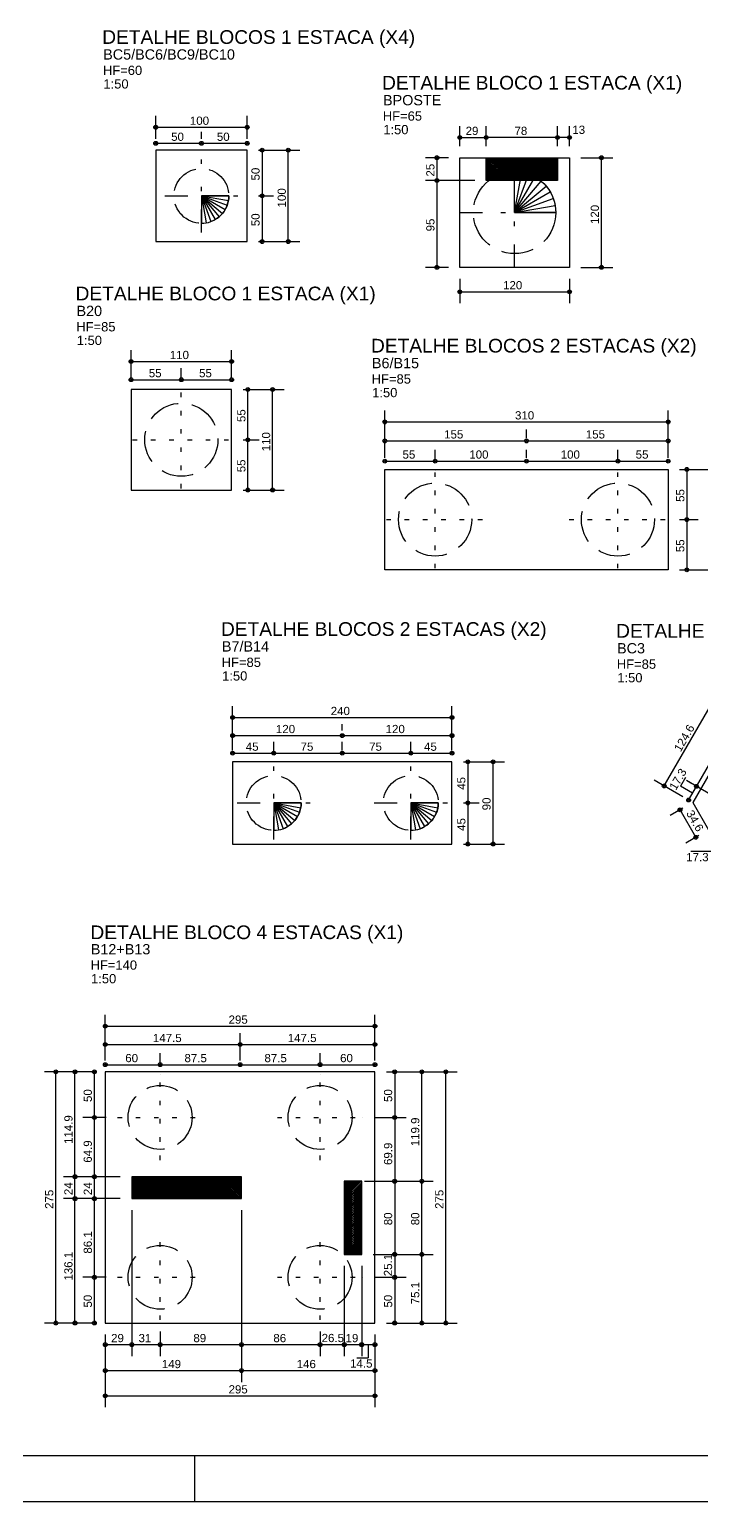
# Model space of a CAD drawing. Extents: x 0 to 119, y 0 to 84.
# Drawn here: x 59.79 to 74.49, y 0 to 32.23 of the extents above; entities that cross this region are included whole.
import ezdxf

# ---------------------------------------------------------------- set-up
doc = ezdxf.new("R2010")
doc.units = 0
doc.header["$MEASUREMENT"] = 0
for name, pattern in [('ESTILO_TQS_0001', [1, 0.7, -0.3]), ('ESTILO_TQS_0002', [0.4, 0.1, -0.3]), ('ESTILO_TQS_0003', [1.5, 0.5, -0.4, 0.1, -0.5])]:
    doc.linetypes.add(name, pattern=pattern)
for name, color, linetype in [('1', 3, 'CONTINUOUS'), ('10', 252, 'CONTINUOUS'), ('15', 12, 'CONTINUOUS'), ('18', 6, 'CONTINUOUS'), ('3', 7, 'CONTINUOUS'), ('32', 250, 'CONTINUOUS'), ('40', 7, 'CONTINUOUS'), ('62', 7, 'CONTINUOUS'), ('7', 232, 'CONTINUOUS')]:
    doc.layers.add(name, color=color, linetype=linetype)
doc.styles.add('TQS_ARIAL', font='arial.ttf')

msp = doc.modelspace()

# ---------------------------------------------------------------- linework, layer by layer
at = {"layer": '1', "color": 3, "linetype": 'Continuous'}
msp.add_line((63.225301, 6.870484), (63.225301, 6.870484), dxfattribs=at)
for points in [[(70.401582, 28.216957), (70.401582, 29.116957), (70.480058, 29.113529), (70.557866, 29.103284), (70.633073, 29.086676), (70.7094, 29.06268), (70.788165, 29.029702), (70.851582, 28.99638), (70.924447, 28.949496), (70.980091, 28.906397), (71.039475, 28.851853), (71.091022, 28.795466), (71.143271, 28.726759), (71.181005, 28.666957), (71.220205, 28.590931), (71.247306, 28.524775), (71.273121, 28.441501), (71.287909, 28.37324), (71.298843, 28.287124), (71.301582, 28.216957), (70.401582, 28.216957)], [(63.549258, 28.58113), (63.549258, 27.98113), (63.601576, 27.983415), (63.653447, 27.990245), (63.703586, 28.001317), (63.754471, 28.017315), (63.80698, 28.0393), (63.849258, 28.061515), (63.897835, 28.092771), (63.934931, 28.121503), (63.97452, 28.157866), (64.008885, 28.195458), (64.043718, 28.241262), (64.068874, 28.28113), (64.095007, 28.331814), (64.113074, 28.375918), (64.130284, 28.431434), (64.140143, 28.476941), (64.147432, 28.534352), (64.149258, 28.58113), (63.549258, 28.58113)], [(65.131395, 15.293309), (65.131395, 14.693309), (65.183712, 14.695594), (65.235584, 14.702424), (65.285722, 14.713496), (65.336607, 14.729493), (65.389117, 14.751479), (65.431395, 14.773693), (65.479971, 14.80495), (65.517068, 14.833682), (65.556657, 14.870045), (65.591022, 14.907636), (65.625854, 14.953441), (65.65101, 14.993309), (65.677144, 15.043993), (65.695211, 15.088097), (65.712421, 15.143613), (65.72228, 15.18912), (65.729569, 15.24653), (65.731395, 15.293309), (65.131395, 15.293309)], [(68.131395, 15.293309), (68.131395, 14.693309), (68.183712, 14.695594), (68.235584, 14.702424), (68.285722, 14.713496), (68.336607, 14.729493), (68.389117, 14.751479), (68.431395, 14.773693), (68.479971, 14.80495), (68.517068, 14.833682), (68.556657, 14.870045), (68.591022, 14.907636), (68.625854, 14.953441), (68.65101, 14.993309), (68.677144, 15.043993), (68.695211, 15.088097), (68.712421, 15.143613), (68.72228, 15.18912), (68.729569, 15.24653), (68.731395, 15.293309), (68.131395, 15.293309)]]:
    msp.add_lwpolyline(points, dxfattribs=at)
at = {"layer": '10', "color": 252, "linetype": 'ESTILO_TQS_0003'}
for p, q in [((63.549258, 27.78133), (63.549258, 29.38093)), ((70.401582, 27.017257), (70.401582, 29.416657)), ((62.749458, 28.58113), (64.349058, 28.58113)), ((69.201882, 28.216957), (71.601282, 28.216957)), ((65.131395, 14.493509), (65.131395, 16.093109)), ((68.131395, 14.493509), (68.131395, 16.093109)), ((64.331595, 15.293309), (65.931195, 15.293309)), ((67.331595, 15.293309), (68.931195, 15.293309))]:
    msp.add_line(p, q, dxfattribs=at)
at = {"layer": '10', "color": 252, "linetype": 'Continuous'}
for p, q in [((70.401582, 28.216957), (70.401582, 29.116957)), ((70.401582, 28.216957), (70.557866, 29.103284)), ((70.401582, 28.216957), (70.7094, 29.06268)), ((70.401582, 28.216957), (70.851582, 28.99638)), ((70.401582, 28.216957), (70.980091, 28.906397)), ((70.401582, 28.216957), (71.091022, 28.795466)), ((63.549258, 28.58113), (63.549258, 27.98113)), ((63.549258, 28.58113), (63.653447, 27.990245)), ((63.549258, 28.58113), (63.754471, 28.017315)), ((63.549258, 28.58113), (63.849258, 28.061515)), ((63.549258, 28.58113), (63.934931, 28.121503)), ((63.549258, 28.58113), (64.008885, 28.195458)), ((63.549258, 28.58113), (64.068874, 28.28113)), ((63.549258, 28.58113), (64.113074, 28.375918)), ((63.549258, 28.58113), (64.140143, 28.476941)), ((63.549258, 28.58113), (64.149258, 28.58113)), ((70.401582, 28.216957), (71.181005, 28.666957)), ((70.401582, 28.216957), (71.247306, 28.524775)), ((70.401582, 28.216957), (71.287909, 28.37324)), ((70.401582, 28.216957), (71.301582, 28.216957)), ((65.131395, 15.293309), (65.131395, 14.693309)), ((65.131395, 15.293309), (65.235584, 14.702424)), ((65.131395, 15.293309), (65.336607, 14.729493)), ((65.131395, 15.293309), (65.431395, 14.773693)), ((65.131395, 15.293309), (65.517068, 14.833682)), ((65.131395, 15.293309), (65.591022, 14.907636)), ((65.131395, 15.293309), (65.65101, 14.993309)), ((65.131395, 15.293309), (65.695211, 15.088097)), ((65.131395, 15.293309), (65.72228, 15.18912)), ((65.131395, 15.293309), (65.731395, 15.293309)), ((68.131395, 15.293309), (68.131395, 14.693309)), ((68.131395, 15.293309), (68.235584, 14.702424)), ((68.131395, 15.293309), (68.336607, 14.729493)), ((68.131395, 15.293309), (68.431395, 14.773693)), ((68.131395, 15.293309), (68.517068, 14.833682)), ((68.131395, 15.293309), (68.591022, 14.907636)), ((68.131395, 15.293309), (68.65101, 14.993309)), ((68.131395, 15.293309), (68.695211, 15.088097)), ((68.131395, 15.293309), (68.72228, 15.18912)), ((68.131395, 15.293309), (68.731395, 15.293309))]:
    msp.add_line(p, q, dxfattribs=at)
at = {"layer": '10', "color": 252, "linetype": 'ESTILO_TQS_0002'}
for p, q in [((63.109839, 22.176547), (63.109839, 24.309347)), ((62.043439, 23.242947), (64.176239, 23.242947)), ((68.662105, 20.428724), (68.662105, 22.561524)), ((72.662105, 20.428724), (72.662105, 22.561524)), ((67.595705, 21.495124), (69.728505, 21.495124)), ((71.595705, 21.495124), (73.728505, 21.495124)), ((62.645807, 7.475241), (62.645807, 9.341441)), ((66.145296, 7.475241), (66.145296, 9.341441)), ((61.712707, 8.408341), (63.578907, 8.408341)), ((65.212196, 8.408341), (67.078396, 8.408341)), ((62.645807, 3.975241), (62.645807, 5.841441)), ((66.145296, 3.975241), (66.145296, 5.841441)), ((61.712707, 4.908341), (63.578907, 4.908341)), ((65.212196, 4.908341), (67.078396, 4.908341))]:
    msp.add_line(p, q, dxfattribs=at)
at = {"layer": '10', "color": 252, "linetype": 'ESTILO_TQS_0001'}
for centre, radius in [((63.549258, 28.58113), 0.6), ((70.401582, 28.216957), 0.9), ((70.401582, 28.216957), 0.9), ((70.401582, 28.216957), 0.9), ((70.401582, 28.216957), 0.9), ((63.109839, 23.242947), 0.8), ((68.662105, 21.495124), 0.8), ((72.662105, 21.495124), 0.8), ((65.131395, 15.293309), 0.6), ((68.131395, 15.293309), 0.6), ((62.645807, 8.408341), 0.7), ((66.145296, 8.408341), 0.7), ((62.645807, 4.908341), 0.7), ((66.145296, 4.908341), 0.7)]:
    msp.add_circle(centre, radius, dxfattribs=at)
at = {"layer": '18', "color": 6, "linetype": 'Continuous'}
for points in [[(62.549258, 27.58113), (64.549258, 27.58113), (64.549258, 29.58113), (62.549258, 29.58113), (62.549258, 27.58113)], [(69.201582, 29.416957), (71.601582, 29.416957), (71.601582, 27.016957), (69.201582, 27.016957), (69.201582, 29.416957)], [(62.009839, 22.142947), (64.209839, 22.142947), (64.209839, 24.342947), (62.009839, 24.342947), (62.009839, 22.142947)], [(67.562105, 22.595124), (73.762105, 22.595124), (73.762105, 20.395124), (67.562105, 20.395124), (67.562105, 22.595124)], [(74.646494, 14.702306), (77.139315, 14.702306), (77.485725, 15.302306), (76.239315, 17.461151), (75.546494, 17.461151), (74.300084, 15.302306), (74.646494, 14.702306)], [(64.231395, 14.393309), (69.031395, 14.393309), (69.031395, 16.193309), (64.231395, 16.193309), (64.231395, 14.393309)], [(61.445301, 3.908341), (67.345301, 3.908341), (67.345301, 9.408341), (61.445301, 9.408341), (61.445301, 3.908341)]]:
    msp.add_lwpolyline(points, dxfattribs=at)
at = {"layer": '32', "color": 250, "linetype": 'Continuous'}
for p, q in [((62.549258, 29.83113), (62.549258, 30.333509)), ((64.549258, 29.83113), (64.549258, 30.333509)), ((62.549258, 30.083509), (64.549258, 30.083509)), ((62.549258, 29.83113), (62.549258, 29.982136)), ((63.549258, 29.83113), (63.549258, 29.982136)), ((63.549258, 29.83113), (63.549258, 29.982136)), ((64.549258, 29.83113), (64.549258, 29.982136)), ((69.201582, 29.666957), (69.201582, 30.111282)), ((69.78079, 29.666957), (69.78079, 30.111282)), ((69.78079, 29.666957), (69.78079, 30.111282)), ((71.34079, 29.666957), (71.34079, 30.111282)), ((71.34079, 29.666957), (71.34079, 30.111282)), ((71.601582, 29.666957), (71.601582, 30.111282)), ((62.549258, 29.732136), (63.549258, 29.732136)), ((63.549258, 29.732136), (64.549258, 29.732136)), ((69.201582, 29.861282), (69.78079, 29.861282)), ((71.34079, 29.861282), (69.78079, 29.861282)), ((71.601582, 29.861282), (71.34079, 29.861282)), ((62.549258, 29.58113), (62.549258, 29.58113)), ((62.549258, 29.58113), (62.549258, 29.58113)), ((63.549258, 29.58113), (63.549258, 29.58113)), ((63.549258, 29.58113), (63.549258, 29.58113)), ((64.549258, 29.58113), (64.549258, 29.58113)), ((64.549258, 29.58113), (64.549258, 29.58113)), ((64.549258, 29.58113), (64.549258, 29.58113)), ((64.549258, 29.58113), (64.549258, 29.58113)), ((64.799258, 29.58113), (65.126593, 29.58113)), ((64.799258, 29.58113), (65.700291, 29.58113)), ((64.876593, 29.58113), (64.876593, 28.58113)), ((65.450291, 27.58113), (65.450291, 29.58113)), ((68.951582, 29.416957), (68.451914, 29.416957)), ((68.701914, 29.416957), (68.701914, 28.916957)), ((69.201582, 29.416957), (69.201582, 29.416957)), ((69.201582, 29.416957), (69.201582, 29.416957)), ((69.78079, 29.416957), (69.78079, 29.416957)), ((69.78079, 29.416957), (69.78079, 29.416957)), ((71.34079, 29.416957), (71.34079, 29.416957)), ((71.34079, 29.416957), (71.34079, 29.416957)), ((71.601582, 29.416957), (71.601582, 29.416957)), ((71.601582, 29.416957), (71.601582, 29.416957)), ((71.851582, 29.416957), (72.550377, 29.416957)), ((72.300377, 27.016957), (72.300377, 29.416957)), ((69.53079, 28.916957), (68.451914, 28.916957)), ((69.53079, 28.916957), (68.451914, 28.916957)), ((68.701914, 28.916957), (68.701914, 27.016957)), ((69.78079, 28.916957), (69.78079, 28.916957)), ((69.78079, 28.916957), (69.78079, 28.916957)), ((64.549258, 28.58113), (64.549258, 28.58113)), ((64.549258, 28.58113), (64.549258, 28.58113)), ((64.799258, 28.58113), (65.126593, 28.58113)), ((64.799258, 28.58113), (65.126593, 28.58113)), ((64.876593, 28.58113), (64.876593, 27.58113)), ((64.549258, 27.58113), (64.549258, 27.58113)), ((64.549258, 27.58113), (64.549258, 27.58113)), ((64.799258, 27.58113), (65.126593, 27.58113)), ((64.799258, 27.58113), (65.700291, 27.58113)), ((68.951582, 27.016957), (68.451914, 27.016957)), ((69.201582, 27.016957), (69.201582, 27.016957)), ((69.201582, 27.016957), (69.201582, 27.016957)), ((69.201582, 26.766957), (69.201582, 26.232913)), ((71.601582, 27.016957), (71.601582, 27.016957)), ((71.601582, 27.016957), (71.601582, 27.016957)), ((71.601582, 26.766957), (71.601582, 26.232913)), ((71.851582, 27.016957), (72.550377, 27.016957)), ((69.201582, 26.482913), (71.601582, 26.482913)), ((62.009839, 24.592947), (62.009839, 25.205061)), ((64.209839, 24.592947), (64.209839, 25.205061)), ((62.009839, 24.955061), (64.209839, 24.955061)), ((62.009839, 24.592947), (62.009839, 24.806887)), ((62.009839, 24.556887), (63.109839, 24.556887)), ((63.109839, 24.592947), (63.109839, 24.806887)), ((63.109839, 24.592947), (63.109839, 24.806887)), ((63.109839, 24.556887), (64.209839, 24.556887)), ((64.209839, 24.592947), (64.209839, 24.806887)), ((62.009839, 24.342947), (62.009839, 24.342947)), ((62.009839, 24.342947), (62.009839, 24.342947)), ((63.109839, 24.342947), (63.109839, 24.342947)), ((63.109839, 24.342947), (63.109839, 24.342947)), ((64.209839, 24.342947), (64.209839, 24.342947)), ((64.209839, 24.342947), (64.209839, 24.342947)), ((64.209839, 24.342947), (64.209839, 24.342947)), ((64.209839, 24.342947), (64.209839, 24.342947)), ((64.459839, 24.342947), (64.816041, 24.342947)), ((64.459839, 24.342947), (65.357643, 24.342947)), ((64.566041, 23.242947), (64.566041, 24.342947)), ((65.107643, 22.142947), (65.107643, 24.342947)), ((67.562105, 22.845124), (67.562105, 23.883543)), ((73.762105, 22.845124), (73.762105, 23.883543)), ((67.562105, 23.633543), (73.762105, 23.633543)), ((64.209839, 23.242947), (64.209839, 23.242947)), ((64.209839, 23.242947), (64.209839, 23.242947)), ((64.459839, 23.242947), (64.816041, 23.242947)), ((64.459839, 23.242947), (64.816041, 23.242947)), ((64.566041, 22.142947), (64.566041, 23.242947)), ((67.562105, 22.845124), (67.562105, 23.4668)), ((67.562105, 23.2168), (70.662105, 23.2168)), ((70.662105, 23.27586), (70.662105, 23.4668)), ((70.662105, 23.27586), (70.662105, 23.4668)), ((70.662105, 23.2168), (73.762105, 23.2168)), ((73.762105, 23.27586), (73.762105, 23.4668)), ((67.562105, 22.845124), (67.562105, 23.02586)), ((68.662105, 22.811524), (68.662105, 23.02586)), ((68.662105, 22.811524), (68.662105, 23.02586)), ((70.662105, 22.845124), (70.662105, 23.02586)), ((70.662105, 22.845124), (70.662105, 23.02586)), ((70.662105, 23.02586), (70.662105, 23.02586)), ((70.662105, 23.02586), (70.662105, 23.02586)), ((72.662105, 22.811524), (72.662105, 23.02586)), ((72.662105, 22.811524), (72.662105, 23.02586)), ((73.762105, 22.845124), (73.762105, 23.02586)), ((73.762105, 23.02586), (73.762105, 23.02586)), ((67.562105, 22.77586), (68.662105, 22.77586)), ((67.562105, 22.595124), (67.562105, 22.595124)), ((67.562105, 22.595124), (67.562105, 22.595124)), ((67.562105, 22.595124), (67.562105, 22.595124)), ((68.662105, 22.77586), (70.662105, 22.77586)), ((68.662105, 22.561524), (68.662105, 22.561524)), ((68.662105, 22.561524), (68.662105, 22.561524)), ((70.662105, 22.77586), (72.662105, 22.77586)), ((70.662105, 22.595124), (70.662105, 22.595124)), ((70.662105, 22.595124), (70.662105, 22.595124)), ((72.662105, 22.77586), (73.762105, 22.77586)), ((72.662105, 22.561524), (72.662105, 22.561524)), ((72.662105, 22.561524), (72.662105, 22.561524)), ((73.762105, 22.595124), (73.762105, 22.595124)), ((73.762105, 22.595124), (73.762105, 22.595124)), ((73.762105, 22.595124), (73.762105, 22.595124)), ((74.012105, 22.595124), (74.419481, 22.595124)), ((74.012105, 22.595124), (74.012105, 22.595124)), ((74.169481, 22.595124), (74.169481, 21.495124)), ((74.262105, 22.595124), (74.993179, 22.595124)), ((64.209839, 22.142947), (64.209839, 22.142947)), ((64.209839, 22.142947), (64.209839, 22.142947)), ((64.459839, 22.142947), (64.816041, 22.142947)), ((64.459839, 22.142947), (65.357643, 22.142947)), ((73.762105, 21.495124), (73.762105, 21.495124)), ((73.762105, 21.495124), (73.762105, 21.495124)), ((74.012105, 21.495124), (74.419481, 21.495124)), ((74.012105, 21.495124), (74.419481, 21.495124)), ((74.169481, 21.495124), (74.169481, 20.395124)), ((73.762105, 20.395124), (73.762105, 20.395124)), ((74.012105, 20.395124), (74.419481, 20.395124)), ((74.012105, 20.395124), (74.012105, 20.395124)), ((74.262105, 20.395124), (74.993179, 20.395124)), ((73.672307, 15.664753), (74.918717, 17.823598)), ((64.231395, 16.443309), (64.231395, 17.411999)), ((69.031395, 16.443309), (69.031395, 17.411999)), ((64.231395, 17.161999), (69.031395, 17.161999)), ((74.380904, 15.655644), (75.280904, 17.21449)), ((64.231395, 16.443309), (64.231395, 17.01714)), ((64.231395, 16.76714), (66.631395, 16.76714)), ((66.631395, 16.880974), (66.631395, 17.01714)), ((66.631395, 16.880974), (66.631395, 17.01714)), ((66.631395, 16.76714), (69.031395, 16.76714)), ((69.031395, 16.880974), (69.031395, 17.01714)), ((64.231395, 16.443309), (64.231395, 16.630974)), ((65.131395, 16.343109), (65.131395, 16.630974)), ((65.131395, 16.343109), (65.131395, 16.630974)), ((66.631395, 16.443309), (66.631395, 16.630974)), ((66.631395, 16.443309), (66.631395, 16.630974)), ((66.631395, 16.630974), (66.631395, 16.630974)), ((66.631395, 16.630974), (66.631395, 16.630974)), ((68.131395, 16.343109), (68.131395, 16.630974)), ((68.131395, 16.343109), (68.131395, 16.630974)), ((69.031395, 16.443309), (69.031395, 16.630974)), ((69.031395, 16.630974), (69.031395, 16.630974)), ((64.231395, 16.380974), (65.131395, 16.380974)), ((64.231395, 16.193309), (64.231395, 16.193309)), ((64.231395, 16.193309), (64.231395, 16.193309)), ((64.231395, 16.193309), (64.231395, 16.193309)), ((65.131395, 16.380974), (66.631395, 16.380974)), ((66.631395, 16.380974), (68.131395, 16.380974)), ((66.631395, 16.193309), (66.631395, 16.193309)), ((66.631395, 16.193309), (66.631395, 16.193309)), ((68.131395, 16.380974), (69.031395, 16.380974)), ((69.031395, 16.193309), (69.031395, 16.193309)), ((69.031395, 16.193309), (69.031395, 16.193309)), ((69.031395, 16.193309), (69.031395, 16.193309)), ((69.031395, 16.193309), (69.031395, 16.193309)), ((69.281395, 16.193309), (69.628704, 16.193309)), ((69.281395, 16.193309), (70.180336, 16.193309)), ((69.378704, 16.193309), (69.378704, 15.293309)), ((69.930336, 14.393309), (69.930336, 16.193309)), ((65.131395, 16.093109), (65.131395, 16.093109)), ((65.131395, 16.093109), (65.131395, 16.093109)), ((68.131395, 16.093109), (68.131395, 16.093109)), ((68.131395, 16.093109), (68.131395, 16.093109)), ((74.137728, 15.84846), (74.028429, 15.659156)), ((74.083578, 15.427306), (73.455801, 15.789753)), ((74.083581, 15.427311), (73.991191, 15.480655)), ((74.294301, 15.505648), (74.028429, 15.659156)), ((74.776398, 15.427306), (74.164397, 15.780644)), ((74.256793, 15.727307), (74.164404, 15.780651)), ((74.207694, 15.35565), (74.380907, 15.655646)), ((74.473297, 15.602301), (74.473297, 15.602301)), ((69.031395, 15.293309), (69.031395, 15.293309)), ((69.031395, 15.293309), (69.031395, 15.293309)), ((69.281395, 15.293309), (69.628704, 15.293309)), ((69.281395, 15.293309), (69.628704, 15.293309)), ((69.378704, 15.293309), (69.378704, 14.393309)), ((74.083578, 15.177306), (73.803538, 15.015624)), ((74.300084, 15.302306), (74.300084, 15.302306)), ((74.300084, 15.302306), (74.300084, 15.302306)), ((74.300084, 15.302306), (74.300084, 15.302306)), ((74.366454, 14.540624), (74.020044, 15.140624)), ((74.429988, 14.577306), (74.149948, 14.415624)), ((69.031395, 14.393309), (69.031395, 14.393309)), ((69.031395, 14.393309), (69.031395, 14.393309)), ((69.281395, 14.393309), (69.628704, 14.393309)), ((69.281395, 14.393309), (70.180336, 14.393309)), ((74.819699, 14.228581), (74.260284, 14.228581)), ((61.445301, 9.658341), (61.445301, 10.656022)), ((67.345301, 9.658341), (67.345301, 10.656022)), ((61.445301, 10.406022), (67.345301, 10.406022)), ((61.445301, 9.658341), (61.445301, 10.254287)), ((61.445301, 10.004287), (64.395301, 10.004287)), ((64.395301, 9.658341), (64.395301, 10.254287)), ((64.395301, 9.658341), (64.395301, 10.254287)), ((64.395301, 10.004287), (67.345301, 10.004287)), ((67.345301, 9.658341), (67.345301, 10.254287)), ((61.445301, 9.658341), (61.445301, 9.81362)), ((62.645807, 9.591441), (62.645807, 9.81362)), ((62.645807, 9.591441), (62.645807, 9.81362)), ((64.395301, 9.658341), (64.395301, 9.81362)), ((64.395301, 9.658341), (64.395301, 9.81362)), ((66.145296, 9.591441), (66.145296, 9.81362)), ((66.145296, 9.591441), (66.145296, 9.81362)), ((67.345301, 9.658341), (67.345301, 9.81362)), ((61.195301, 9.408341), (60.113991, 9.408341)), ((60.363991, 3.908341), (60.363991, 9.408341)), ((61.195301, 9.408341), (60.533318, 9.408341)), ((60.783318, 7.110484), (60.783318, 9.408341)), ((61.195301, 9.408341), (60.956908, 9.408341)), ((61.206908, 8.408341), (61.206908, 9.408341)), ((61.445301, 9.56362), (62.645807, 9.56362)), ((61.445301, 9.408341), (61.445301, 9.408341)), ((61.445301, 9.408341), (61.445301, 9.408341)), ((61.445301, 9.408341), (61.445301, 9.408341)), ((61.445301, 9.408341), (61.445301, 9.408341)), ((61.445301, 9.408341), (61.445301, 9.408341)), ((61.445301, 9.408341), (61.445301, 9.408341)), ((62.645807, 9.56362), (64.395301, 9.56362)), ((64.395301, 9.56362), (66.145296, 9.56362)), ((64.395301, 9.408341), (64.395301, 9.408341)), ((64.395301, 9.408341), (64.395301, 9.408341)), ((64.395301, 9.408341), (64.395301, 9.408341)), ((64.395301, 9.408341), (64.395301, 9.408341)), ((66.145296, 9.56362), (67.345301, 9.56362)), ((67.345301, 9.408341), (67.345301, 9.408341)), ((67.345301, 9.408341), (67.345301, 9.408341)), ((67.345301, 9.408341), (67.345301, 9.408341)), ((67.345301, 9.408341), (67.345301, 9.408341)), ((67.345301, 9.408341), (67.345301, 9.408341)), ((67.595301, 9.408341), (68.027408, 9.408341)), ((67.595301, 9.408341), (68.620439, 9.408341)), ((67.595301, 9.408341), (67.595301, 9.408341)), ((67.777408, 9.408341), (67.777408, 8.408341)), ((67.845301, 9.408341), (69.148017, 9.408341)), ((68.370439, 7.010484), (68.370439, 9.408341)), ((68.898017, 3.908341), (68.898017, 9.408341)), ((62.645807, 9.341441), (62.645807, 9.341441)), ((62.645807, 9.341441), (62.645807, 9.341441)), ((66.145296, 9.341441), (66.145296, 9.341441)), ((66.145296, 9.341441), (66.145296, 9.341441)), ((61.462707, 8.408341), (60.956908, 8.408341)), ((61.462707, 8.408341), (60.956908, 8.408341)), ((61.206908, 7.110484), (61.206908, 8.408341)), ((61.712707, 8.408341), (61.712707, 8.408341)), ((61.712707, 8.408341), (61.712707, 8.408341)), ((67.078396, 8.408341), (67.078396, 8.408341)), ((67.078396, 8.408341), (67.078396, 8.408341)), ((67.328396, 8.408341), (68.027408, 8.408341)), ((67.328396, 8.408341), (68.027408, 8.408341)), ((67.777408, 8.408341), (67.777408, 7.010484)), ((60.706908, 7.110484), (60.533318, 7.110484)), ((61.195301, 7.110484), (60.533318, 7.110484)), ((60.783318, 6.630484), (60.783318, 7.110484)), ((61.775301, 7.110484), (60.956908, 7.110484)), ((61.775301, 7.110484), (60.956908, 7.110484)), ((60.956908, 7.110484), (60.956908, 7.110484)), ((61.206908, 6.630484), (61.206908, 7.110484)), ((61.445301, 7.110484), (61.445301, 7.110484)), ((62.025301, 7.110484), (62.025301, 7.110484)), ((62.025301, 7.110484), (62.025301, 7.110484)), ((66.865301, 7.010484), (66.865301, 7.010484)), ((66.865301, 7.010484), (66.865301, 7.010484)), ((67.055301, 7.010484), (67.055301, 7.010484)), ((67.055301, 7.010484), (67.055301, 7.010484)), ((67.115301, 7.010484), (68.620439, 7.010484)), ((67.115301, 7.010484), (68.620439, 7.010484)), ((67.305301, 7.010484), (68.027408, 7.010484)), ((67.305301, 7.010484), (68.027408, 7.010484)), ((67.777408, 7.010484), (67.777408, 5.410484)), ((68.370439, 5.410484), (68.370439, 7.010484)), ((61.775301, 6.630484), (60.533318, 6.630484)), ((61.195301, 6.630484), (60.533318, 6.630484)), ((60.783318, 3.908341), (60.783318, 6.630484)), ((61.775301, 6.630484), (60.956908, 6.630484)), ((61.775301, 6.630484), (60.956908, 6.630484)), ((61.206908, 4.908341), (61.206908, 6.630484)), ((61.445301, 6.630484), (61.445301, 6.630484)), ((62.025301, 6.630484), (62.025301, 6.630484)), ((62.025301, 6.630484), (62.025301, 6.630484)), ((62.025301, 6.630484), (62.025301, 6.630484)), ((62.025301, 6.630484), (62.025301, 6.630484)), ((62.025301, 6.630484), (62.025301, 6.630484)), ((64.425301, 6.630484), (64.425301, 6.630484)), ((64.425301, 6.630484), (64.425301, 6.630484)), ((62.025301, 6.380484), (62.025301, 3.184546)), ((62.025301, 6.380484), (62.025301, 3.184546)), ((64.425301, 6.380484), (64.425301, 3.184546)), ((64.425301, 6.380484), (64.425301, 3.184546)), ((66.675301, 5.410484), (66.675301, 5.410484)), ((66.675301, 5.410484), (66.675301, 5.410484)), ((66.675301, 5.160484), (66.675301, 3.184546)), ((66.675301, 5.160484), (66.675301, 3.184546)), ((67.055301, 5.410484), (67.055301, 5.410484)), ((67.055301, 5.410484), (67.055301, 5.410484)), ((67.055301, 5.410484), (67.055301, 5.410484)), ((67.055301, 5.410484), (67.055301, 5.410484)), ((67.055301, 5.410484), (67.055301, 5.410484)), ((67.055301, 5.410484), (67.055301, 5.410484)), ((67.055301, 5.160484), (67.055301, 3.184546)), ((67.055301, 5.160484), (67.055301, 3.184546)), ((67.305301, 5.410484), (68.027408, 5.410484)), ((67.305301, 5.410484), (68.027408, 5.410484)), ((67.305301, 5.410484), (68.620439, 5.410484)), ((67.305301, 5.410484), (68.620439, 5.410484)), ((67.777408, 5.410484), (67.777408, 4.908341)), ((68.370439, 3.908341), (68.370439, 5.410484)), ((61.462707, 4.908341), (60.956908, 4.908341)), ((61.462707, 4.908341), (60.956908, 4.908341)), ((61.206908, 3.908341), (61.206908, 4.908341)), ((61.712707, 4.908341), (61.712707, 4.908341)), ((61.712707, 4.908341), (61.712707, 4.908341)), ((67.078396, 4.908341), (67.078396, 4.908341)), ((67.078396, 4.908341), (67.078396, 4.908341)), ((67.328396, 4.908341), (68.027408, 4.908341)), ((67.328396, 4.908341), (68.027408, 4.908341)), ((67.777408, 4.908341), (67.777408, 3.908341)), ((61.195301, 3.908341), (60.113991, 3.908341)), ((61.195301, 3.908341), (60.533318, 3.908341)), ((61.195301, 3.908341), (60.956908, 3.908341)), ((61.445301, 3.908341), (61.445301, 3.908341)), ((61.445301, 3.908341), (61.445301, 3.908341)), ((61.445301, 3.908341), (61.445301, 3.908341)), ((61.445301, 3.908341), (61.445301, 3.908341)), ((61.445301, 3.908341), (61.445301, 3.908341)), ((61.445301, 3.908341), (61.445301, 3.908341)), ((62.645807, 3.975241), (62.645807, 3.975241)), ((62.645807, 3.975241), (62.645807, 3.975241)), ((64.425301, 3.908341), (64.425301, 3.908341)), ((64.425301, 3.908341), (64.425301, 3.908341)), ((66.145296, 3.975241), (66.145296, 3.975241)), ((66.145296, 3.975241), (66.145296, 3.975241)), ((67.345301, 3.908341), (67.345301, 3.908341)), ((67.345301, 3.908341), (67.345301, 3.908341)), ((67.345301, 3.908341), (67.345301, 3.908341)), ((67.345301, 3.908341), (67.345301, 3.908341)), ((67.345301, 3.908341), (67.345301, 3.908341)), ((67.345301, 3.908341), (67.345301, 3.908341)), ((67.595301, 3.908341), (68.027408, 3.908341)), ((67.595301, 3.908341), (68.620439, 3.908341)), ((67.595301, 3.908341), (69.148017, 3.908341)), ((61.445301, 3.658341), (61.445301, 3.184546)), ((61.445301, 3.658341), (61.445301, 2.616163)), ((61.445301, 3.658341), (61.445301, 2.06266)), ((62.645807, 3.725241), (62.645807, 3.184546)), ((62.645807, 3.725241), (62.645807, 3.184546)), ((64.425301, 3.658341), (64.425301, 2.616163)), ((64.425301, 3.658341), (64.425301, 2.616163)), ((66.145296, 3.725241), (66.145296, 3.184546)), ((66.145296, 3.725241), (66.145296, 3.184546)), ((67.345301, 3.658341), (67.345301, 2.616163)), ((67.345301, 3.658341), (67.345301, 3.184546)), ((67.345301, 3.658341), (67.345301, 2.06266)), ((61.445301, 3.434546), (62.025301, 3.434546)), ((62.025301, 3.434546), (62.645807, 3.434546)), ((62.645807, 3.434546), (64.425301, 3.434546)), ((64.425301, 3.434546), (66.145296, 3.434546)), ((66.145296, 3.434546), (66.675301, 3.434546)), ((66.675301, 3.434546), (67.055301, 3.434546)), ((67.055301, 3.434546), (67.345301, 3.434546)), ((67.200301, 3.434546), (67.200301, 3.145471)), ((66.952787, 3.145471), (67.200301, 3.145471)), ((61.445301, 2.866163), (64.425301, 2.866163)), ((64.425301, 2.866163), (67.345301, 2.866163)), ((61.445301, 2.31266), (67.345301, 2.31266))]:
    msp.add_line(p, q, dxfattribs=at)
for centre, radius in [((62.549258, 30.083509), 0.041625), ((62.549258, 30.083509), 0.02075), ((64.549258, 30.083509), 0.041625), ((64.549258, 30.083509), 0.02075), ((62.549258, 29.732136), 0.041625), ((62.549258, 29.732136), 0.02075), ((63.549258, 29.732136), 0.041625), ((63.549258, 29.732136), 0.041625), ((63.549258, 29.732136), 0.02075), ((63.549258, 29.732136), 0.02075), ((64.549258, 29.732136), 0.041625), ((64.549258, 29.732136), 0.02075), ((69.201582, 29.861282), 0.041625), ((69.201582, 29.861282), 0.02075), ((69.78079, 29.861282), 0.041625), ((69.78079, 29.861282), 0.041625), ((69.78079, 29.861282), 0.02075), ((69.78079, 29.861282), 0.02075), ((71.34079, 29.861282), 0.041625), ((71.34079, 29.861282), 0.041625), ((71.34079, 29.861282), 0.02075), ((71.34079, 29.861282), 0.02075), ((71.601582, 29.861282), 0.041625), ((71.601582, 29.861282), 0.02075), ((64.876593, 29.58113), 0.041625), ((64.876593, 29.58113), 0.02075), ((65.450291, 29.58113), 0.041625), ((65.450291, 29.58113), 0.02075), ((68.701914, 29.416957), 0.041625), ((68.701914, 29.416957), 0.02075), ((72.300377, 29.416957), 0.041625), ((72.300377, 29.416957), 0.02075), ((68.701914, 28.916957), 0.041625), ((68.701914, 28.916957), 0.041625), ((68.701914, 28.916957), 0.02075), ((68.701914, 28.916957), 0.02075), ((64.876593, 28.58113), 0.041625), ((64.876593, 28.58113), 0.041625), ((64.876593, 28.58113), 0.02075), ((64.876593, 28.58113), 0.02075), ((64.876593, 27.58113), 0.041625), ((64.876593, 27.58113), 0.02075), ((65.450291, 27.58113), 0.041625), ((65.450291, 27.58113), 0.02075), ((68.701914, 27.016957), 0.041625), ((68.701914, 27.016957), 0.02075), ((72.300377, 27.016957), 0.041625), ((72.300377, 27.016957), 0.02075), ((69.201582, 26.482913), 0.041625), ((69.201582, 26.482913), 0.02075), ((71.601582, 26.482913), 0.041625), ((71.601582, 26.482913), 0.02075), ((62.009839, 24.955061), 0.041625), ((62.009839, 24.955061), 0.02075), ((64.209839, 24.955061), 0.041625), ((64.209839, 24.955061), 0.02075), ((62.009839, 24.556887), 0.041625), ((62.009839, 24.556887), 0.02075), ((63.109839, 24.556887), 0.041625), ((63.109839, 24.556887), 0.041625), ((63.109839, 24.556887), 0.02075), ((63.109839, 24.556887), 0.02075), ((64.209839, 24.556887), 0.041625), ((64.209839, 24.556887), 0.02075), ((64.566041, 24.342947), 0.041625), ((64.566041, 24.342947), 0.02075), ((65.107643, 24.342947), 0.041625), ((65.107643, 24.342947), 0.02075), ((67.562105, 23.633543), 0.041625), ((67.562105, 23.633543), 0.02075), ((73.762105, 23.633543), 0.041625), ((73.762105, 23.633543), 0.02075), ((64.566041, 23.242947), 0.041625), ((64.566041, 23.242947), 0.041625), ((64.566041, 23.242947), 0.02075), ((64.566041, 23.242947), 0.02075), ((67.562105, 23.2168), 0.041625), ((67.562105, 23.2168), 0.02075), ((70.662105, 23.2168), 0.041625), ((70.662105, 23.2168), 0.041625), ((70.662105, 23.2168), 0.02075), ((70.662105, 23.2168), 0.02075), ((73.762105, 23.2168), 0.041625), ((73.762105, 23.2168), 0.02075), ((67.562105, 22.77586), 0.041625), ((67.562105, 22.77586), 0.02075), ((68.662105, 22.77586), 0.041625), ((68.662105, 22.77586), 0.041625), ((68.662105, 22.77586), 0.02075), ((68.662105, 22.77586), 0.02075), ((70.662105, 22.77586), 0.041625), ((70.662105, 22.77586), 0.041625), ((70.662105, 22.77586), 0.02075), ((70.662105, 22.77586), 0.02075), ((72.662105, 22.77586), 0.041625), ((72.662105, 22.77586), 0.041625), ((72.662105, 22.77586), 0.02075), ((72.662105, 22.77586), 0.02075), ((73.762105, 22.77586), 0.041625), ((73.762105, 22.77586), 0.02075), ((74.169481, 22.595124), 0.041625), ((74.169481, 22.595124), 0.02075), ((64.566041, 22.142947), 0.041625), ((64.566041, 22.142947), 0.02075), ((65.107643, 22.142947), 0.041625), ((65.107643, 22.142947), 0.02075), ((74.169481, 21.495124), 0.041625), ((74.169481, 21.495124), 0.041625), ((74.169481, 21.495124), 0.02075), ((74.169481, 21.495124), 0.02075), ((74.169481, 20.395124), 0.041625), ((74.169481, 20.395124), 0.02075), ((64.231395, 17.161999), 0.041625), ((64.231395, 17.161999), 0.02075), ((69.031395, 17.161999), 0.041625), ((69.031395, 17.161999), 0.02075), ((64.231395, 16.76714), 0.041625), ((64.231395, 16.76714), 0.02075), ((66.631395, 16.76714), 0.041625), ((66.631395, 16.76714), 0.041625), ((66.631395, 16.76714), 0.02075), ((66.631395, 16.76714), 0.02075), ((69.031395, 16.76714), 0.041625), ((69.031395, 16.76714), 0.02075), ((64.231395, 16.380974), 0.041625), ((64.231395, 16.380974), 0.02075), ((65.131395, 16.380974), 0.041625), ((65.131395, 16.380974), 0.041625), ((65.131395, 16.380974), 0.02075), ((65.131395, 16.380974), 0.02075), ((66.631395, 16.380974), 0.041625), ((66.631395, 16.380974), 0.041625), ((66.631395, 16.380974), 0.02075), ((66.631395, 16.380974), 0.02075), ((68.131395, 16.380974), 0.041625), ((68.131395, 16.380974), 0.041625), ((68.131395, 16.380974), 0.02075), ((68.131395, 16.380974), 0.02075), ((69.031395, 16.380974), 0.041625), ((69.031395, 16.380974), 0.02075), ((69.378704, 16.193309), 0.041625), ((69.378704, 16.193309), 0.02075), ((69.930336, 16.193309), 0.041625), ((69.930336, 16.193309), 0.02075), ((73.672307, 15.664753), 0.041625), ((73.672307, 15.664753), 0.02075), ((74.380904, 15.655644), 0.041625), ((74.380907, 15.655646), 0.041625), ((74.380904, 15.655644), 0.02075), ((74.380907, 15.655646), 0.02075), ((69.378704, 15.293309), 0.041625), ((69.378704, 15.293309), 0.041625), ((69.378704, 15.293309), 0.02075), ((69.378704, 15.293309), 0.02075), ((74.020044, 15.140624), 0.041625), ((74.020044, 15.140624), 0.02075), ((74.207694, 15.35565), 0.041625), ((74.207694, 15.35565), 0.02075), ((74.366454, 14.540624), 0.041625), ((74.366454, 14.540624), 0.02075), ((69.378704, 14.393309), 0.041625), ((69.378704, 14.393309), 0.02075), ((69.930336, 14.393309), 0.041625), ((69.930336, 14.393309), 0.02075), ((61.445301, 10.406022), 0.041625), ((61.445301, 10.406022), 0.02075), ((67.345301, 10.406022), 0.041625), ((67.345301, 10.406022), 0.02075), ((61.445301, 10.004287), 0.041625), ((61.445301, 10.004287), 0.02075), ((64.395301, 10.004287), 0.041625), ((64.395301, 10.004287), 0.041625), ((64.395301, 10.004287), 0.02075), ((64.395301, 10.004287), 0.02075), ((67.345301, 10.004287), 0.041625), ((67.345301, 10.004287), 0.02075), ((60.363991, 9.408341), 0.041625), ((60.363991, 9.408341), 0.02075), ((60.783318, 9.408341), 0.041625), ((60.783318, 9.408341), 0.02075), ((61.206908, 9.408341), 0.041625), ((61.206908, 9.408341), 0.02075), ((61.445301, 9.56362), 0.041625), ((61.445301, 9.56362), 0.02075), ((62.645807, 9.56362), 0.041625), ((62.645807, 9.56362), 0.041625), ((62.645807, 9.56362), 0.02075), ((62.645807, 9.56362), 0.02075), ((64.395301, 9.56362), 0.041625), ((64.395301, 9.56362), 0.041625), ((64.395301, 9.56362), 0.02075), ((64.395301, 9.56362), 0.02075), ((66.145296, 9.56362), 0.041625), ((66.145296, 9.56362), 0.041625), ((66.145296, 9.56362), 0.02075), ((66.145296, 9.56362), 0.02075), ((67.345301, 9.56362), 0.041625), ((67.345301, 9.56362), 0.02075), ((67.777408, 9.408341), 0.041625), ((67.777408, 9.408341), 0.02075), ((68.370439, 9.408341), 0.041625), ((68.370439, 9.408341), 0.02075), ((68.898017, 9.408341), 0.041625), ((68.898017, 9.408341), 0.02075), ((61.206908, 8.408341), 0.041625), ((61.206908, 8.408341), 0.041625), ((61.206908, 8.408341), 0.02075), ((61.206908, 8.408341), 0.02075), ((67.777408, 8.408341), 0.041625), ((67.777408, 8.408341), 0.041625), ((67.777408, 8.408341), 0.02075), ((67.777408, 8.408341), 0.02075), ((60.783318, 7.110484), 0.041625), ((60.783318, 7.110484), 0.041625), ((60.783318, 7.110484), 0.02075), ((60.783318, 7.110484), 0.02075), ((61.206908, 7.110484), 0.041625), ((61.206908, 7.110484), 0.041625), ((61.206908, 7.110484), 0.02075), ((61.206908, 7.110484), 0.02075), ((67.777408, 7.010484), 0.041625), ((67.777408, 7.010484), 0.041625), ((67.777408, 7.010484), 0.02075), ((67.777408, 7.010484), 0.02075), ((68.370439, 7.010484), 0.041625), ((68.370439, 7.010484), 0.041625), ((68.370439, 7.010484), 0.02075), ((68.370439, 7.010484), 0.02075), ((60.783318, 6.630484), 0.041625), ((60.783318, 6.630484), 0.041625), ((60.783318, 6.630484), 0.02075), ((60.783318, 6.630484), 0.02075), ((61.206908, 6.630484), 0.041625), ((61.206908, 6.630484), 0.041625), ((61.206908, 6.630484), 0.02075), ((61.206908, 6.630484), 0.02075), ((67.777408, 5.410484), 0.041625), ((67.777408, 5.410484), 0.041625), ((67.777408, 5.410484), 0.02075), ((67.777408, 5.410484), 0.02075), ((68.370439, 5.410484), 0.041625), ((68.370439, 5.410484), 0.041625), ((68.370439, 5.410484), 0.02075), ((68.370439, 5.410484), 0.02075), ((61.206908, 4.908341), 0.041625), ((61.206908, 4.908341), 0.041625), ((61.206908, 4.908341), 0.02075), ((61.206908, 4.908341), 0.02075), ((67.777408, 4.908341), 0.041625), ((67.777408, 4.908341), 0.041625), ((67.777408, 4.908341), 0.02075), ((67.777408, 4.908341), 0.02075), ((60.363991, 3.908341), 0.041625), ((60.363991, 3.908341), 0.02075), ((60.783318, 3.908341), 0.041625), ((60.783318, 3.908341), 0.02075), ((61.206908, 3.908341), 0.041625), ((61.206908, 3.908341), 0.02075), ((67.777408, 3.908341), 0.041625), ((67.777408, 3.908341), 0.02075), ((68.370439, 3.908341), 0.041625), ((68.370439, 3.908341), 0.02075), ((68.898017, 3.908341), 0.041625), ((68.898017, 3.908341), 0.02075), ((61.445301, 3.434546), 0.041625), ((61.445301, 3.434546), 0.02075), ((62.025301, 3.434546), 0.041625), ((62.025301, 3.434546), 0.041625), ((62.025301, 3.434546), 0.02075), ((62.025301, 3.434546), 0.02075), ((62.645807, 3.434546), 0.041625), ((62.645807, 3.434546), 0.041625), ((62.645807, 3.434546), 0.02075), ((62.645807, 3.434546), 0.02075), ((64.425301, 3.434546), 0.041625), ((64.425301, 3.434546), 0.041625), ((64.425301, 3.434546), 0.02075), ((64.425301, 3.434546), 0.02075), ((66.145296, 3.434546), 0.041625), ((66.145296, 3.434546), 0.041625), ((66.145296, 3.434546), 0.02075), ((66.145296, 3.434546), 0.02075), ((66.675301, 3.434546), 0.041625), ((66.675301, 3.434546), 0.041625), ((66.675301, 3.434546), 0.02075), ((66.675301, 3.434546), 0.02075), ((67.055301, 3.434546), 0.041625), ((67.055301, 3.434546), 0.041625), ((67.055301, 3.434546), 0.02075), ((67.055301, 3.434546), 0.02075), ((67.345301, 3.434546), 0.041625), ((67.345301, 3.434546), 0.02075), ((61.445301, 2.866163), 0.041625), ((64.425301, 2.866163), 0.041625), ((64.425301, 2.866163), 0.041625), ((67.345301, 2.866163), 0.041625), ((61.445301, 2.866163), 0.02075), ((64.425301, 2.866163), 0.02075), ((64.425301, 2.866163), 0.02075), ((67.345301, 2.866163), 0.02075), ((61.445301, 2.31266), 0.041625), ((61.445301, 2.31266), 0.02075), ((67.345301, 2.31266), 0.041625), ((67.345301, 2.31266), 0.02075)]:
    msp.add_circle(centre, radius, dxfattribs=at)
at = {"layer": '40', "linetype": 'Continuous'}
for p, q in [((63.4, 0.999998), (63.4, -0.000002)), ((0, 0), (117.9, -0.000002))]:
    msp.add_line(p, q, dxfattribs=at)
at = {"layer": '62', "linetype": 'Continuous'}
for p, q in [((69.78079, 28.945373), (70.252374, 29.416957)), ((69.78079, 28.980729), (70.217018, 29.416957)), ((69.78079, 29.016084), (70.181663, 29.416957)), ((69.78079, 29.051439), (70.146308, 29.416957)), ((69.78079, 29.086795), (70.110952, 29.416957)), ((69.78079, 29.12215), (70.075597, 29.416957)), ((69.78079, 29.157506), (70.040242, 29.416957)), ((69.78079, 29.192861), (70.004886, 29.416957)), ((69.78079, 29.228216), (69.969531, 29.416957)), ((69.78079, 29.263572), (69.934176, 29.416957)), ((69.78079, 29.298927), (69.89882, 29.416957)), ((69.78079, 29.334282), (69.863465, 29.416957)), ((69.78079, 29.369638), (69.82811, 29.416957)), ((69.78079, 29.404993), (69.792754, 29.416957)), ((69.787729, 28.916957), (70.287729, 29.416957)), ((69.823084, 28.916957), (70.323084, 29.416957)), ((69.85844, 28.916957), (70.35844, 29.416957)), ((69.893795, 28.916957), (70.393795, 29.416957)), ((69.92915, 28.916957), (70.42915, 29.416957)), ((69.964506, 28.916957), (70.464506, 29.416957)), ((69.999861, 28.916957), (70.499861, 29.416957)), ((70.035216, 28.916957), (70.535216, 29.416957)), ((70.070572, 28.916957), (70.570572, 29.416957)), ((70.105927, 28.916957), (70.605927, 29.416957)), ((70.141282, 28.916957), (70.641282, 29.416957)), ((70.176638, 28.916957), (70.676638, 29.416957)), ((70.211993, 28.916957), (70.711993, 29.416957)), ((70.247348, 28.916957), (70.747348, 29.416957)), ((70.282704, 28.916957), (70.782704, 29.416957)), ((70.318059, 28.916957), (70.818059, 29.416957)), ((70.353414, 28.916957), (70.853414, 29.416957)), ((70.38877, 28.916957), (70.88877, 29.416957)), ((70.424125, 28.916957), (70.924125, 29.416957)), ((70.45948, 28.916957), (70.95948, 29.416957)), ((70.494836, 28.916957), (70.994836, 29.416957)), ((70.530191, 28.916957), (71.030191, 29.416957)), ((70.565546, 28.916957), (71.065546, 29.416957)), ((70.600902, 28.916957), (71.100902, 29.416957)), ((70.636257, 28.916957), (71.136257, 29.416957)), ((70.671613, 28.916957), (71.171613, 29.416957)), ((70.706968, 28.916957), (71.206968, 29.416957)), ((70.742323, 28.916957), (71.242323, 29.416957)), ((70.777679, 28.916957), (71.277679, 29.416957)), ((70.813034, 28.916957), (71.313034, 29.416957)), ((70.848389, 28.916957), (71.34079, 29.409358)), ((70.883745, 28.916957), (71.34079, 29.374003)), ((70.9191, 28.916957), (71.34079, 29.338647)), ((70.954455, 28.916957), (71.34079, 29.303292)), ((70.989811, 28.916957), (71.34079, 29.267937)), ((71.025166, 28.916957), (71.34079, 29.232581)), ((71.060521, 28.916957), (71.34079, 29.197226)), ((71.095877, 28.916957), (71.34079, 29.161871)), ((71.131232, 28.916957), (71.34079, 29.126515)), ((71.166587, 28.916957), (71.34079, 29.09116)), ((71.201943, 28.916957), (71.34079, 29.055805)), ((71.237298, 28.916957), (71.34079, 29.020449)), ((71.272653, 28.916957), (71.34079, 28.985094)), ((71.308009, 28.916957), (71.34079, 28.949739)), ((62.025301, 6.65884), (62.476945, 7.110484)), ((62.025301, 6.694195), (62.441589, 7.110484)), ((62.025301, 6.729551), (62.406234, 7.110484)), ((62.025301, 6.764906), (62.370879, 7.110484)), ((62.025301, 6.800261), (62.335523, 7.110484)), ((62.025301, 6.835617), (62.300168, 7.110484)), ((62.025301, 6.870972), (62.264813, 7.110484)), ((62.025301, 6.906327), (62.229457, 7.110484)), ((62.025301, 6.941683), (62.194102, 7.110484)), ((62.025301, 6.977038), (62.158747, 7.110484)), ((62.025301, 7.012394), (62.123391, 7.110484)), ((62.025301, 7.047749), (62.088036, 7.110484)), ((62.025301, 7.083104), (62.052681, 7.110484)), ((62.0323, 6.630484), (62.5123, 7.110484)), ((62.067655, 6.630484), (62.547655, 7.110484)), ((62.103011, 6.630484), (62.583011, 7.110484)), ((62.138366, 6.630484), (62.618366, 7.110484)), ((62.173721, 6.630484), (62.653721, 7.110484)), ((62.209077, 6.630484), (62.689077, 7.110484)), ((62.244432, 6.630484), (62.724432, 7.110484)), ((62.279787, 6.630484), (62.759787, 7.110484)), ((62.315143, 6.630484), (62.795143, 7.110484)), ((62.350498, 6.630484), (62.830498, 7.110484)), ((62.385853, 6.630484), (62.865853, 7.110484)), ((62.421209, 6.630484), (62.901209, 7.110484)), ((62.456564, 6.630484), (62.936564, 7.110484)), ((62.491919, 6.630484), (62.971919, 7.110484)), ((62.527275, 6.630484), (63.007275, 7.110484)), ((62.56263, 6.630484), (63.04263, 7.110484)), ((62.597985, 6.630484), (63.077985, 7.110484)), ((62.633341, 6.630484), (63.113341, 7.110484)), ((62.668696, 6.630484), (63.148696, 7.110484)), ((62.704052, 6.630484), (63.184052, 7.110484)), ((62.739407, 6.630484), (63.219407, 7.110484)), ((62.774762, 6.630484), (63.254762, 7.110484)), ((62.810118, 6.630484), (63.290118, 7.110484)), ((62.845473, 6.630484), (63.325473, 7.110484)), ((62.880828, 6.630484), (63.360828, 7.110484)), ((62.916184, 6.630484), (63.396184, 7.110484)), ((62.951539, 6.630484), (63.431539, 7.110484)), ((62.986894, 6.630484), (63.466894, 7.110484)), ((63.02225, 6.630484), (63.50225, 7.110484)), ((63.057605, 6.630484), (63.537605, 7.110484)), ((63.09296, 6.630484), (63.57296, 7.110484)), ((63.128316, 6.630484), (63.608316, 7.110484)), ((63.163671, 6.630484), (63.643671, 7.110484)), ((63.199026, 6.630484), (63.679026, 7.110484)), ((63.234382, 6.630484), (63.714382, 7.110484)), ((63.269737, 6.630484), (63.749737, 7.110484)), ((63.305092, 6.630484), (63.785092, 7.110484)), ((63.340448, 6.630484), (63.820448, 7.110484)), ((63.375803, 6.630484), (63.855803, 7.110484)), ((63.411158, 6.630484), (63.891158, 7.110484)), ((63.446514, 6.630484), (63.926514, 7.110484)), ((63.481869, 6.630484), (63.961869, 7.110484)), ((63.517224, 6.630484), (63.997224, 7.110484)), ((63.55258, 6.630484), (64.03258, 7.110484)), ((63.587935, 6.630484), (64.067935, 7.110484)), ((63.62329, 6.630484), (64.10329, 7.110484)), ((63.658646, 6.630484), (64.138646, 7.110484)), ((63.694001, 6.630484), (64.174001, 7.110484)), ((63.729356, 6.630484), (64.209356, 7.110484)), ((63.764712, 6.630484), (64.244712, 7.110484)), ((63.800067, 6.630484), (64.280067, 7.110484)), ((63.835422, 6.630484), (64.315422, 7.110484)), ((63.870778, 6.630484), (64.350778, 7.110484)), ((63.906133, 6.630484), (64.386133, 7.110484)), ((63.941488, 6.630484), (64.421488, 7.110484)), ((63.976844, 6.630484), (64.425301, 7.078941)), ((64.012199, 6.630484), (64.425301, 7.043586)), ((64.047554, 6.630484), (64.425301, 7.00823)), ((64.08291, 6.630484), (64.425301, 6.972875)), ((64.118265, 6.630484), (64.425301, 6.93752)), ((64.15362, 6.630484), (64.425301, 6.902164)), ((64.188976, 6.630484), (64.425301, 6.866809)), ((64.224331, 6.630484), (64.425301, 6.831454)), ((64.259686, 6.630484), (64.425301, 6.796098)), ((66.675301, 6.641935), (67.043849, 7.010484)), ((66.675301, 6.677291), (67.008494, 7.010484)), ((66.675301, 6.712646), (66.973139, 7.010484)), ((66.675301, 6.748001), (66.937783, 7.010484)), ((66.675301, 6.783357), (66.902428, 7.010484)), ((66.675301, 6.818712), (66.867073, 7.010484)), ((66.675301, 6.854067), (66.831717, 7.010484)), ((66.675301, 6.889423), (66.796362, 7.010484)), ((66.675301, 6.924778), (66.761007, 7.010484)), ((66.675301, 6.960133), (66.725651, 7.010484)), ((66.675301, 6.995489), (66.690296, 7.010484)), ((66.675301, 6.60658), (67.055301, 6.98658)), ((66.675301, 6.571225), (67.055301, 6.951225)), ((66.675301, 6.535869), (67.055301, 6.915869)), ((66.675301, 6.500514), (67.055301, 6.880514)), ((66.675301, 6.465159), (67.055301, 6.845159)), ((66.675301, 6.429803), (67.055301, 6.809803)), ((66.675301, 6.394448), (67.055301, 6.774448)), ((64.295042, 6.630484), (64.425301, 6.760743)), ((64.330397, 6.630484), (64.425301, 6.725388)), ((64.365752, 6.630484), (64.425301, 6.690032)), ((64.401108, 6.630484), (64.425301, 6.654677)), ((66.675301, 6.359093), (67.055301, 6.739093)), ((66.675301, 6.323737), (67.055301, 6.703737)), ((66.675301, 6.288382), (67.055301, 6.668382)), ((66.675301, 6.253027), (67.055301, 6.633027)), ((66.675301, 6.217671), (67.055301, 6.597671)), ((66.675301, 6.182316), (67.055301, 6.562316)), ((66.675301, 6.146961), (67.055301, 6.526961)), ((66.675301, 6.111605), (67.055301, 6.491605)), ((66.675301, 6.07625), (67.055301, 6.45625)), ((66.675301, 6.040895), (67.055301, 6.420895)), ((66.675301, 6.005539), (67.055301, 6.385539)), ((66.675301, 5.970184), (67.055301, 6.350184)), ((66.675301, 5.934829), (67.055301, 6.314829)), ((66.675301, 5.899473), (67.055301, 6.279473)), ((66.675301, 5.864118), (67.055301, 6.244118)), ((66.675301, 5.828763), (67.055301, 6.208763)), ((66.675301, 5.793407), (67.055301, 6.173407)), ((66.675301, 5.758052), (67.055301, 6.138052)), ((66.675301, 5.722697), (67.055301, 6.102697)), ((66.675301, 5.687341), (67.055301, 6.067341)), ((66.675301, 5.651986), (67.055301, 6.031986)), ((66.675301, 5.616631), (67.055301, 5.996631)), ((66.675301, 5.581275), (67.055301, 5.961275)), ((66.675301, 5.54592), (67.055301, 5.92592)), ((66.675301, 5.510565), (67.055301, 5.890565)), ((66.675301, 5.475209), (67.055301, 5.855209)), ((66.675301, 5.439854), (67.055301, 5.819854)), ((66.681286, 5.410484), (67.055301, 5.784498)), ((66.716642, 5.410484), (67.055301, 5.749143)), ((66.751997, 5.410484), (67.055301, 5.713788)), ((66.787352, 5.410484), (67.055301, 5.678432)), ((66.822708, 5.410484), (67.055301, 5.643077)), ((66.858063, 5.410484), (67.055301, 5.607722)), ((66.893418, 5.410484), (67.055301, 5.572366)), ((66.928774, 5.410484), (67.055301, 5.537011)), ((66.964129, 5.410484), (67.055301, 5.501656)), ((66.999484, 5.410484), (67.055301, 5.4663)), ((67.03484, 5.410484), (67.055301, 5.430945))]:
    msp.add_line(p, q, dxfattribs=at)
for points in [[(69.78079, 29.416957), (71.34079, 29.416957), (71.34079, 28.916957), (69.78079, 28.916957), (69.78079, 29.416957)], [(62.025301, 6.630484), (64.425301, 6.630484), (64.425301, 7.110484), (62.025301, 7.110484), (62.025301, 6.630484)], [(66.675301, 5.410484), (67.055301, 5.410484), (67.055301, 7.010484), (66.675301, 7.010484), (66.675301, 5.410484)]]:
    msp.add_lwpolyline(points, dxfattribs=at)
at = {"layer": '7', "color": 232, "linetype": 'Continuous'}
msp.add_line((117.9, 0.999998), (3, 0.999999), dxfattribs=at)

# ---------------------------------------------------------------- texts
at = {"layer": '15', "color": 12, "linetype": 'Continuous', "style": 'TQS_ARIAL'}
for s, p in [('DETALHE BLOCOS 1 ESTACA (X4)', (61.379023, 31.909061)), ('DETALHE BLOCO 1 ESTACA (X1)', (67.501739, 30.908367)), ('DETALHE BLOCO 1 ESTACA (X1)', (60.796104, 26.295123)), ('DETALHE BLOCOS 2 ESTACAS (X2)', (67.259116, 25.152393)), ('DETALHE BLOCOS 2 ESTACAS (X2)', (63.97695, 18.950076)), ('DETALHE BLOCO 3 ESTACAS (X1)', (72.622131, 18.910408)), ('DETALHE BLOCO 4 ESTACAS (X1)', (61.120826, 12.311274))]:
    msp.add_text(s, height=0.3, dxfattribs=at).set_placement(p)
at = {"layer": '3', "color": 7, "linetype": 'Continuous', "style": 'TQS_ARIAL'}
for s, height, p in [('BC5/BC6/BC9/BC10', 0.225, (61.399803, 31.565287)), ('HF=60', 0.203, (61.394549, 31.228723)), ('1:50', 0.2025, (61.405556, 30.931375)), ('BPOSTE', 0.225, (67.522518, 30.564592)), ('HF=65', 0.203, (67.517265, 30.228028)), ('1:50', 0.2025, (67.528272, 29.93068)), ('B20', 0.225, (60.816884, 25.951348)), ('HF=85', 0.203, (60.811631, 25.614784)), ('1:50', 0.2025, (60.822638, 25.317436)), ('B6/B15', 0.225, (67.279895, 24.808618)), ('HF=85', 0.203, (67.274642, 24.472055)), ('1:50', 0.2025, (67.285649, 24.174706)), ('B7/B14', 0.225, (63.997729, 18.606301)), ('BC3', 0.225, (72.64291, 18.566634)), ('HF=85', 0.203, (63.992476, 18.269738)), ('HF=85', 0.203, (72.637657, 18.23007)), ('1:50', 0.2025, (64.003483, 17.972389)), ('1:50', 0.2025, (72.648664, 17.932722)), ('B12+B13', 0.225, (61.129648, 11.978721)), ('HF=140', 0.203, (61.124394, 11.642157)), ('1:50', 0.2025, (61.135401, 11.344809))]:
    msp.add_text(s, height=height, dxfattribs=at).set_placement(p)
at = {"layer": '32', "color": 250, "linetype": 'Continuous', "style": 'TQS_ARIAL'}
for s, p in [('100', (63.297258, 30.137509)), ('29', (69.329186, 29.915282)), ('78', (70.39879, 29.915282)), ('13', (71.664262, 29.938413)), ('50', (62.887258, 29.786136)), ('50', (63.887258, 29.786136)), ('120', (70.149582, 26.536913)), ('110', (62.857839, 25.009061)), ('55', (62.397839, 24.610887)), ('55', (63.497839, 24.610887)), ('310', (70.410105, 23.687543)), ('155', (68.860105, 23.2708)), ('155', (71.960105, 23.2708)), ('55', (67.950105, 22.82986)), ('100', (69.410105, 22.82986)), ('100', (71.410105, 22.82986)), ('55', (73.050105, 22.82986)), ('240', (66.379395, 17.215999)), ('120', (65.179395, 16.82114)), ('120', (67.579395, 16.82114)), ('45', (64.519395, 16.434974)), ('75', (65.719395, 16.434974)), ('75', (67.219395, 16.434974)), ('45', (68.419395, 16.434974)), ('17.3', (74.156687, 14.017138)), ('295', (64.143301, 10.460022)), ('147.5', (62.488301, 10.058287)), ('147.5', (65.438301, 10.058287)), ('60', (61.883554, 9.61762)), ('87.5', (63.178554, 9.61762)), ('87.5', (64.928298, 9.61762)), ('60', (66.583298, 9.61762)), ('29', (61.573301, 3.488546)), ('31', (62.173554, 3.488546)), ('89', (63.373554, 3.488546)), ('86', (65.123298, 3.488546)), ('26.5', (66.179225, 3.490208)), ('19', (66.703301, 3.488546)), ('149', (62.683301, 2.920163)), ('146', (65.633301, 2.920163)), ('14.5', (66.801903, 2.932678)), ('295', (64.143301, 2.36666))]:
    msp.add_text(s, height=0.18, dxfattribs=at).set_placement(p)
for s, rotation, p in [('50', 90, (64.822593, 28.91913)), ('25', 90, (68.647914, 29.004957)), ('100', 90, (65.396291, 28.32913)), ('120', 90, (72.246377, 27.964957)), ('50', 90, (64.822593, 27.91913)), ('95', 90, (68.647914, 27.804957)), ('55', 90, (64.512041, 23.630947)), ('110', 90, (65.053643, 22.990947)), ('55', 90, (64.512041, 22.530947)), ('55', 90, (74.115481, 21.883124)), ('55', 90, (74.115481, 20.783124)), ('124.6', 60, (74.032747, 16.397053)), ('45', 90, (69.324704, 15.581309)), ('17.3', 59.998598, (73.929989, 15.555883)), ('90', 90, (69.876336, 15.131309)), ('45', 90, (69.324704, 14.681309)), ('34.6', 300, (74.147667, 15.068806)), ('50', 90, (61.152908, 8.746341)), ('50', 90, (67.723408, 8.746341)), ('114.9', 90, (60.729318, 7.827412)), ('119.9', 90, (68.316439, 7.777412)), ('64.9', 90, (61.152908, 7.417412)), ('69.9', 90, (67.723408, 7.367412)), ('275', 90, (60.309991, 6.406341)), ('24', 90, (60.729318, 6.708484)), ('24', 90, (61.152908, 6.708484)), ('275', 90, (68.844017, 6.406341)), ('80', 90, (67.723408, 6.048484)), ('80', 90, (68.316439, 6.048484)), ('86.1', 90, (61.152908, 5.427412)), ('136.1', 90, (60.729318, 4.837412)), ('25.1', 90, (67.721286, 4.932347)), ('50', 90, (61.152908, 4.246341)), ('50', 90, (67.723408, 4.246341)), ('75.1', 90, (68.316439, 4.317412))]:
    msp.add_text(s, height=0.18, rotation=rotation, dxfattribs=at).set_placement(p)

doc.saveas('drawing.dxf')
